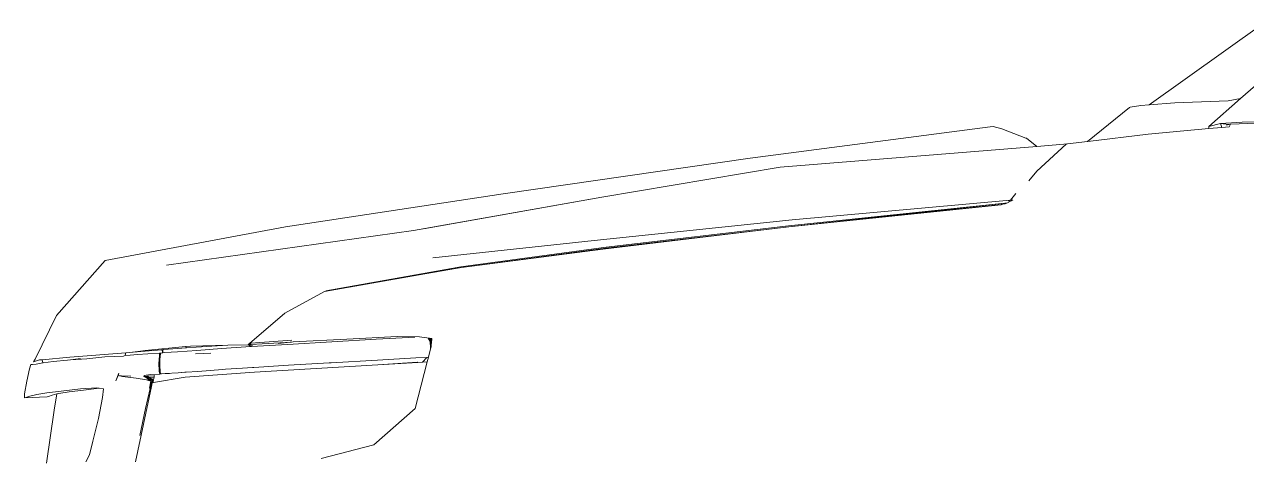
# Model space of a CAD drawing. Header units: millimetres. Extents: x 1010 to 1494, y -119 to 564.
# Drawn here: x 1417.58 to 1419.084, y 498.761 to 499.292 of the extents above; entities that cross this region are included whole.
import ezdxf

# ---------------------------------------------------------------- set-up
doc = ezdxf.new("R2010")
doc.units = ezdxf.units.MM
doc.layers.get('0').update_dxf_attribs({"lineweight": 9})
doc.layers.add('Edges', color=7, linetype='Continuous', lineweight=9)

# ---------------------------------------------------------------- blocks, each defined once
blk = doc.blocks.new('chevy tahoe rs')
at = {"layer": 'Edges'}
for p, q in [((-37.976, 10.727), (-43.024, 7.473)), ((-39.057, 7.552), (-35.427, 10.446)), ((-43.389, 7.464), (-43.859, 7.411)), ((-43.024, 7.473), (-43.389, 7.464)), ((-41.912, 7.501), (-43.024, 7.473)), ((-39.595, 7.487), (-41.912, 7.501)), ((-40.493, 6.407), (-39.057, 7.552)), ((-39.057, 7.552), (-39.595, 7.487)), ((-43.891, 7.404), (-45.773, 6.015)), ((-43.859, 7.411), (-43.891, 7.404)), ((-43.856, 7.408), (-43.859, 7.411)), ((-49.967, 6.848), (-60.442, 6.004)), ((-49.841, 6.864), (-49.967, 6.848)), ((-49.461, 6.736), (-49.841, 6.864)), ((-48.448, 6.292), (-49.461, 6.736)), ((-40.493, 6.407), (-39.982, 6.517)), ((-40.493, 6.407), (-40.486, 6.316)), ((-39.038, 6.526), (-39.982, 6.517)), ((-39.982, 6.517), (-39.614, 6.454)), ((-39.982, 6.517), (-39.929, 6.34)), ((-39.614, 6.454), (-39.716, 6.431)), ((-39.548, 6.468), (-39.614, 6.454)), ((-39.607, 6.354), (-39.548, 6.468)), ((-39.548, 6.468), (-37.43, 6.439)), ((-37.302, 6.455), (-39.038, 6.526)), ((-60.442, 6.004), (-71.217, 4.977)), ((-47.988, 5.907), (-59.158, 5.54)), ((-48.424, 6.281), (-48.448, 6.292)), ((-47.988, 5.907), (-48.424, 6.281)), ((-48.045, 4.836), (-46.705, 5.948)), ((-47.988, 5.907), (-46.811, 5.946)), ((-46.701, 5.951), (-46.811, 5.946)), ((-46.705, 5.948), (-46.703, 5.948)), ((-46.701, 5.951), (-46.703, 5.948)), ((-46.703, 5.948), (-46.659, 5.951)), ((-46.7, 5.952), (-46.701, 5.951)), ((-45.774, 6.014), (-46.659, 5.951)), ((-45.774, 6.014), (-45.773, 6.015)), ((-45.764, 6.015), (-45.773, 6.015)), ((-45.764, 6.015), (-43.133, 6.202)), ((-43.133, 6.202), (-40.486, 6.316)), ((-40.486, 6.316), (-39.929, 6.34)), ((-39.929, 6.34), (-39.769, 6.347)), ((-39.769, 6.347), (-39.607, 6.354)), ((-59.158, 5.54), (-66.956, 4.618)), ((-71.217, 4.977), (-80.726, 3.991)), ((-48.413, 4.426), (-48.045, 4.836)), ((-75.179, 3.576), (-66.956, 4.618)), ((-74.755, 3.615), (-66.956, 4.618)), ((-80.726, 3.991), (-88.615, 2.919)), ((-49.244, 3.634), (-48.992, 3.91)), ((-75.179, 3.576), (-85.96, 2.589)), ((-58.741, 3.24), (-67.369, 2.755)), ((-58.919, 2.982), (-49.487, 3.512)), ((-49.487, 3.512), (-58.905, 2.942)), ((-58.905, 2.942), (-50.082, 3.442)), ((-58.905, 2.942), (-50.077, 3.429)), ((-58.741, 3.24), (-49.252, 3.631)), ((-50.082, 3.442), (-49.652, 3.467)), ((-50.082, 3.442), (-50.077, 3.429)), ((-50.077, 3.429), (-49.65, 3.452)), ((-49.652, 3.467), (-49.588, 3.47)), ((-49.652, 3.467), (-49.65, 3.452)), ((-49.65, 3.452), (-49.622, 3.454)), ((-49.622, 3.454), (-49.588, 3.47)), ((-49.588, 3.47), (-49.587, 3.47)), ((-49.383, 3.521), (-49.587, 3.47)), ((-49.487, 3.512), (-49.587, 3.47)), ((-49.587, 3.47), (-49.486, 3.478)), ((-49.487, 3.512), (-49.383, 3.521)), ((-49.486, 3.478), (-49.383, 3.521)), ((-49.383, 3.521), (-49.219, 3.596)), ((-49.334, 3.591), (-49.252, 3.631)), ((-49.252, 3.631), (-49.244, 3.634)), ((-49.219, 3.596), (-49.133, 3.637)), ((-88.615, 2.919), (-90.834, 0.638)), ((-67.369, 2.755), (-74.402, 2.34)), ((-67.017, 2.361), (-59.15, 2.926)), ((-66.888, 2.399), (-59.15, 2.926)), ((-58.919, 2.982), (-66.873, 2.438)), ((-59.15, 2.926), (-59.047, 2.933)), ((-59.047, 2.933), (-59.016, 2.935)), ((-59.016, 2.935), (-58.905, 2.942)), ((-66.874, 2.438), (-73.211, 1.899)), ((-73.178, 1.863), (-66.888, 2.399)), ((-73.178, 1.863), (-67.017, 2.361)), ((-66.874, 2.438), (-66.873, 2.438)), ((-79.171, 1.11), (-75.031, 1.636)), ((-73.211, 1.899), (-79.117, 1.135)), ((-75.031, 1.636), (-79.117, 1.135)), ((-75.031, 1.636), (-73.355, 1.849)), ((-73.355, 1.849), (-73.178, 1.863)), ((-80.942, 0.253), (-79.171, 1.11)), ((-90.834, 0.638), (-91.852, -1.214)), ((-82.534, -0.985), (-80.942, 0.253)), ((-87.076, -1.071), (-85.313, -0.985)), ((-85.277, -1.049), (-86.278, -1.074)), ((-85.313, -0.985), (-85.093, -0.974)), ((-85.277, -1.049), (-85.313, -0.985)), ((-85.277, -1.049), (-84.846, -1.038)), ((-85.093, -0.974), (-83.474, -1.017)), ((-84.846, -1.038), (-83.474, -1.017)), ((-83.474, -1.017), (-82.573, -1.041)), ((-82.586, -1.028), (-82.534, -0.985)), ((-82.586, -1.028), (-82.41, -1.085)), ((-82.573, -1.041), (-82.586, -1.028)), ((-82.51, -1.028), (-82.586, -1.028)), ((-82.488, -1.127), (-82.573, -1.041)), ((-82.534, -0.985), (-82.481, -0.983)), ((-82.534, -0.985), (-82.5, -1.02)), ((-82.534, -0.985), (-82.51, -1.028)), ((-82.498, -1.028), (-82.534, -0.985)), ((-82.5, -1.02), (-82.51, -1.028)), ((-82.498, -1.028), (-82.51, -1.028)), ((-82.5, -1.02), (-82.496, -1.023)), ((-80.706, -1.013), (-82.498, -1.028)), ((-82.496, -1.023), (-82.498, -1.028)), ((-82.481, -0.983), (-82.496, -1.023)), ((-80.687, -0.929), (-82.481, -0.983)), ((-81.297, -1.053), (-80.642, -1.013)), ((-80.642, -1.013), (-80.706, -1.013)), ((-78.299, -1.011), (-80.642, -1.013)), ((-76.122, -1.002), (-78.299, -1.011)), ((-75.619, -1.058), (-77.03, -1.073)), ((-75.149, -1.057), (-76.122, -1.002)), ((-75.367, -1.056), (-75.619, -1.058)), ((-75.367, -1.056), (-75.356, -1.056)), ((-75.149, -1.057), (-74.611, -1.151)), ((-92.057, -1.447), (-92.128, -1.625)), ((-91.985, -1.447), (-92.057, -1.447)), ((-91.985, -1.447), (-91.825, -1.43)), ((-91.852, -1.214), (-91.931, -1.327)), ((-91.931, -1.327), (-91.667, -1.263)), ((-91.532, -1.395), (-91.825, -1.43)), ((-91.667, -1.263), (-91.553, -1.257)), ((-91.553, -1.257), (-90.346, -1.198)), ((-91.532, -1.395), (-91.553, -1.257)), ((-91.522, -1.394), (-91.532, -1.395)), ((-91.522, -1.394), (-91.077, -1.358)), ((-90.454, -1.323), (-91.077, -1.358)), ((-90.322, -1.32), (-90.454, -1.323)), ((-87.914, -1.133), (-90.346, -1.198)), ((-90.322, -1.32), (-89.891, -1.287)), ((-89.617, -1.305), (-90.322, -1.32)), ((-88.834, -1.269), (-89.617, -1.305)), ((-88.834, -1.269), (-88.015, -1.269)), ((-87.945, -1.252), (-88.015, -1.269)), ((-87.942, -1.24), (-87.945, -1.252)), ((-87.944, -1.251), (-87.945, -1.252)), ((-87.944, -1.251), (-87.73, -1.251)), ((-87.942, -1.24), (-87.91, -1.132)), ((-87.914, -1.133), (-87.91, -1.132)), ((-87.91, -1.132), (-87.748, -1.122)), ((-87.748, -1.122), (-87.501, -1.104)), ((-87.257, -1.105), (-87.748, -1.122)), ((-87.41, -1.234), (-87.73, -1.251)), ((-87.501, -1.104), (-87.268, -1.086)), ((-87.41, -1.234), (-86.964, -1.216)), ((-87.268, -1.086), (-87.076, -1.071)), ((-87.268, -1.086), (-87.257, -1.105)), ((-87.257, -1.105), (-86.341, -1.074)), ((-86.448, -1.216), (-86.964, -1.216)), ((-86.466, -1.323), (-86.502, -1.661)), ((-86.466, -1.323), (-86.448, -1.216)), ((-86.466, -1.323), (-86.43, -1.323)), ((-86.466, -1.323), (-86.454, -1.548)), ((-86.454, -1.548), (-86.466, -1.661)), ((-86.43, -1.323), (-86.454, -1.548)), ((-86.448, -1.216), (-86.395, -1.216)), ((-86.43, -1.323), (-86.395, -1.216)), ((-86.331, -1.21), (-86.395, -1.216)), ((-86.341, -1.109), (-86.343, -1.109)), ((-86.341, -1.074), (-86.323, -1.074)), ((-86.326, -1.109), (-86.341, -1.109)), ((-86.331, -1.21), (-86.326, -1.109)), ((-86.311, -1.207), (-86.331, -1.21)), ((-86.326, -1.109), (-86.323, -1.074)), ((-86.307, -1.108), (-86.326, -1.109)), ((-86.306, -1.074), (-86.323, -1.074)), ((-86.311, -1.207), (-86.307, -1.108)), ((-86.217, -1.198), (-86.311, -1.207)), ((-86.307, -1.108), (-86.306, -1.074)), ((-86.306, -1.074), (-86.288, -1.074)), ((-86.288, -1.074), (-86.278, -1.074)), ((-86.217, -1.198), (-85.665, -1.198)), ((-84.828, -1.18), (-85.665, -1.198)), ((-84.899, -1.321), (-84.227, -1.321)), ((-84.828, -1.18), (-83.76, -1.145)), ((-82.488, -1.127), (-83.76, -1.145)), ((-82.46, -1.127), (-82.488, -1.127)), ((-82.46, -1.127), (-82.446, -1.127)), ((-82.446, -1.127), (-80.893, -1.109)), ((-80.893, -1.109), (-77.03, -1.073)), ((-74.759, -1.162), (-74.755, -1.135)), ((-74.706, -1.251), (-74.759, -1.162)), ((-74.706, -1.251), (-74.726, -1.142)), ((-74.706, -1.251), (-74.67, -1.162)), ((-74.701, -1.321), (-74.706, -1.251)), ((-74.706, -1.251), (-74.661, -1.477)), ((-74.701, -1.321), (-74.699, -1.321)), ((-74.688, -1.519), (-74.701, -1.321)), ((-74.694, -1.605), (-74.667, -1.516)), ((-74.694, -1.605), (-74.688, -1.519)), ((-74.67, -1.162), (-74.678, -1.151)), ((-74.67, -1.162), (-74.649, -1.162)), ((-74.67, -1.162), (-74.668, -1.206)), ((-74.668, -1.206), (-74.656, -1.447)), ((-74.667, -1.516), (-74.656, -1.447)), ((-74.656, -1.447), (-74.615, -1.179)), ((-74.615, -1.179), (-74.611, -1.151)), ((-92.128, -1.625), (-92.27, -2.159)), ((-88.407, -2.32), (-88.264, -1.999)), ((-88.407, -2.32), (-88.3, -2.106)), ((-88.264, -1.999), (-88.3, -2.106)), ((-88.3, -2.106), (-88.104, -2.159)), ((-88.157, -2.124), (-88.3, -2.106)), ((-88.015, -2.159), (-88.3, -2.106)), ((-88.015, -2.159), (-88.3, -2.106)), ((-86.502, -1.986), (-86.502, -1.661)), ((-86.502, -1.986), (-86.5, -1.986)), ((-86.502, -1.999), (-86.502, -1.986)), ((-86.502, -1.999), (-86.5, -1.986)), ((-86.484, -2.124), (-86.502, -1.999)), ((-86.5, -1.986), (-86.466, -1.774)), ((-86.45, -2.113), (-86.477, -2.117)), ((-86.466, -1.774), (-86.466, -1.661)), ((-86.466, -1.999), (-86.466, -1.774)), ((-86.466, -1.999), (-86.45, -2.113)), ((-86.45, -2.113), (-86.448, -2.124)), ((-86.252, -2.106), (-86.448, -2.124)), ((-86.252, -2.106), (-85.683, -2.106)), ((-85.402, -2.101), (-85.683, -2.106)), ((-85.683, -2.106), (-85.559, -2.106)), ((-85.402, -2.101), (-85.333, -2.099)), ((-85.333, -2.099), (-84.828, -2.088)), ((-84.828, -2.088), (-83.76, -2.053)), ((-83.76, -2.053), (-83.627, -2.053)), ((-83.627, -2.053), (-82.895, -2.042)), ((-82.895, -2.042), (-82.46, -2.035)), ((-82.46, -2.035), (-82.401, -2.035)), ((-82.401, -2.035), (-80.893, -2.017)), ((-79.12, -2), (-80.893, -2.017)), ((-79.12, -2), (-79.095, -1.999)), ((-79.095, -1.999), (-79.028, -1.999)), ((-79.028, -1.999), (-77.012, -1.981)), ((-75.356, -1.964), (-77.012, -1.981)), ((-75.356, -1.964), (-74.881, -1.964)), ((-74.881, -1.964), (-75.072, -2.16)), ((-74.881, -1.964), (-74.806, -1.964)), ((-74.867, -2.158), (-74.806, -1.964)), ((-74.806, -1.964), (-74.694, -1.605)), ((-92.27, -2.159), (-92.395, -2.694)), ((-90.792, -2.658), (-89.956, -2.605)), ((-89.243, -2.596), (-89.956, -2.605)), ((-89.831, -2.658), (-89.141, -2.615)), ((-89.243, -2.596), (-89.141, -2.615)), ((-89.141, -2.615), (-88.959, -2.649)), ((-89.012, -3.023), (-88.959, -2.649)), ((-88.015, -2.159), (-88.157, -2.124)), ((-88.157, -2.124), (-87.748, -2.159)), ((-88.015, -2.159), (-88.104, -2.159)), ((-88.104, -2.159), (-87.516, -2.249)), ((-86.874, -2.643), (-87.726, -5.876)), ((-87.071, -2.355), (-87.516, -2.249)), ((-87.178, -2.195), (-87.16, -2.159)), ((-87.178, -2.195), (-87.127, -2.195)), ((-87.128, -2.225), (-87.178, -2.195)), ((-86.947, -2.249), (-87.178, -2.195)), ((-87.127, -2.207), (-87.178, -2.195)), ((-86.893, -2.124), (-87.16, -2.159)), ((-87.128, -2.225), (-87.127, -2.195)), ((-87.089, -2.249), (-87.128, -2.225)), ((-87.046, -2.195), (-87.127, -2.195)), ((-87.089, -2.249), (-87.018, -2.302)), ((-86.947, -2.249), (-87.089, -2.249)), ((-86.984, -2.382), (-87.071, -2.355)), ((-87.069, -2.249), (-87.048, -2.249)), ((-87.047, -2.225), (-87.067, -2.221)), ((-87.036, -2.195), (-87.046, -2.195)), ((-86.978, -2.23), (-87.036, -2.195)), ((-86.976, -2.195), (-87.036, -2.195)), ((-86.947, -2.249), (-87.018, -2.302)), ((-86.982, -2.355), (-87.018, -2.302)), ((-86.947, -2.338), (-87.018, -2.302)), ((-86.804, -2.338), (-87.018, -2.302)), ((-86.875, -2.302), (-87.018, -2.302)), ((-86.982, -2.355), (-86.984, -2.382)), ((-86.893, -2.409), (-86.984, -2.382)), ((-86.978, -2.23), (-86.982, -2.355)), ((-86.982, -2.355), (-86.947, -2.338)), ((-86.982, -2.355), (-86.893, -2.409)), ((-86.875, -2.382), (-86.982, -2.355)), ((-86.947, -2.249), (-86.978, -2.23)), ((-86.976, -2.193), (-86.976, -2.195)), ((-86.976, -2.195), (-86.976, -2.199)), ((-86.727, -2.195), (-86.976, -2.195)), ((-86.964, -2.711), (-86.893, -2.409)), ((-86.875, -2.302), (-86.947, -2.249)), ((-86.739, -2.249), (-86.947, -2.249)), ((-86.947, -2.338), (-86.804, -2.338)), ((-86.947, -2.338), (-86.875, -2.382)), ((-86.858, -2.435), (-86.929, -2.738)), ((-86.929, -2.738), (-86.822, -2.444)), ((-86.893, -2.124), (-86.484, -2.124)), ((-86.875, -2.382), (-86.893, -2.409)), ((-86.875, -2.302), (-86.765, -2.357)), ((-86.804, -2.338), (-86.875, -2.382)), ((-86.875, -2.382), (-86.77, -2.375)), ((-86.832, -2.49), (-86.874, -2.643)), ((-86.858, -2.435), (-86.822, -2.444)), ((-86.798, -2.483), (-86.832, -2.49)), ((-86.779, -2.411), (-86.822, -2.409)), ((-86.822, -2.409), (-86.822, -2.444)), ((-86.786, -2.438), (-86.822, -2.444)), ((-86.822, -2.444), (-86.788, -2.446)), ((-86.788, -2.446), (-86.798, -2.483)), ((-86.782, -2.479), (-86.798, -2.483)), ((-86.765, -2.357), (-86.788, -2.446)), ((-85.397, -2.309), (-86.782, -2.479)), ((-86.751, -2.302), (-86.765, -2.357)), ((-86.739, -2.249), (-86.751, -2.302)), ((-86.727, -2.195), (-86.739, -2.249)), ((-86.724, -2.182), (-86.727, -2.195)), ((-86.448, -2.124), (-86.484, -2.124)), ((-86.448, -2.124), (-86.411, -2.124)), ((-86.067, -2.124), (-86.411, -2.124)), ((-82.375, -2.248), (-85.397, -2.309)), ((-82.375, -2.248), (-77.009, -2.183)), ((-77.009, -2.183), (-75.285, -2.159)), ((-75.27, -2.162), (-77.009, -2.183)), ((-75.489, -4.154), (-74.867, -2.158)), ((-75.285, -2.159), (-75.27, -2.162)), ((-75.072, -2.16), (-75.27, -2.162)), ((-74.867, -2.158), (-75.072, -2.16)), ((-92.395, -2.694), (-92.395, -2.872)), ((-92.341, -2.863), (-92.395, -2.872)), ((-92.395, -2.872), (-91.416, -2.872)), ((-92.395, -2.872), (-92.235, -2.872)), ((-92.235, -2.872), (-92.395, -2.872)), ((-92.235, -2.872), (-92.395, -2.872)), ((-92.341, -2.863), (-92.163, -2.809)), ((-91.861, -2.756), (-92.163, -2.809)), ((-91.861, -2.756), (-91.416, -2.703)), ((-91.416, -2.703), (-90.792, -2.658)), ((-91.416, -2.872), (-91.362, -2.863)), ((-91.362, -2.863), (-91.202, -2.809)), ((-90.988, -2.772), (-91.202, -2.809)), ((-91.145, -3.465), (-90.988, -2.772)), ((-90.988, -2.772), (-90.899, -2.756)), ((-90.899, -2.756), (-90.454, -2.703)), ((-90.454, -2.703), (-89.831, -2.658)), ((-89.012, -3.023), (-89.243, -3.922)), ((-87.178, -3.584), (-86.929, -2.738)), ((-86.964, -2.711), (-86.929, -2.738)), ((-91.586, -5.758), (-91.145, -3.465)), ((-87.178, -3.584), (-87.481, -4.75)), ((-89.528, -4.901), (-89.243, -3.922)), ((-77.356, -5.65), (-75.489, -4.154)), ((-89.528, -4.901), (-89.706, -5.48)), ((-89.884, -5.783), (-89.706, -5.48)), ((-79.675, -6.125), (-77.356, -5.65))]:
    blk.add_line(p, q, dxfattribs=at)

msp = doc.modelspace()

# ---------------------------------------------------------------- block references
at = {"xscale": 0.02833922161548831, "yscale": 0.02833922161548831, "zscale": 0.02833922161548831, "rotation": 2.776414994001716}
msp.add_blockref('chevy tahoe rs', (1420.19212, 499.04098), dxfattribs=at)

doc.saveas('drawing.dxf')
